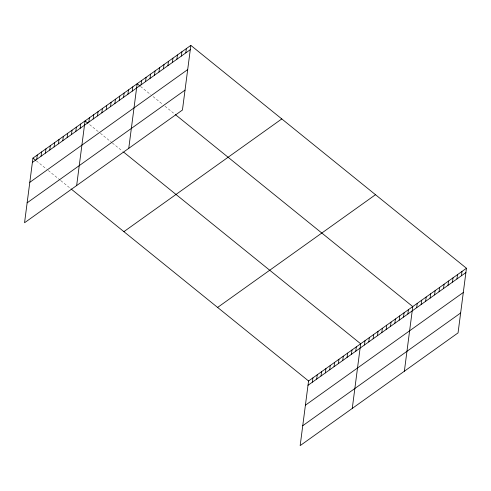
<?xml version="1.0" encoding="UTF-8"?>
<svg xmlns="http://www.w3.org/2000/svg" width="491" height="491" viewBox="0 0 491 491"><rect width="100%" height="100%" fill="white"/><g stroke="black" fill="none" stroke-linecap="round" stroke-linejoin="round"><path stroke-width="0.37" stroke-dasharray="2.46 1.84" d="M140.567 86.465L150.798 94.738M153.069 96.574L162.736 104.393M165.007 106.228L173.538 113.126M89.595 124.585L98.691 131.938M100.397 133.319L111.77 142.513M112.335 142.973L122.566 151.246M36.359 160.864L46.59 169.137M48.296 170.518L60.233 180.172M60.798 180.633L70.465 188.446"/><path stroke-width="0.74" d="M190.839 45.381L32.946 158.108L24.55 222.748L182.443 110.021L190.839 45.381L466.45 268.252L458.054 332.892L300.161 445.619L308.557 380.979L466.45 268.252M36.727 159.323L37.285 155.009M41.066 156.224L41.631 151.909M45.411 153.124L45.97 148.804M49.751 150.025L50.315 145.704M54.096 146.926L54.654 142.605M58.435 143.826L59 139.505M62.78 140.721L63.339 136.406M67.12 137.621L67.684 133.306M71.465 134.522L72.024 130.207M75.804 131.422L76.363 127.108M80.15 128.323L80.708 124.008M76.657 185.549L85.047 120.909L87.895 123.204M88.834 122.124L89.393 117.803M93.173 119.025L93.732 114.704M97.513 115.925L98.077 111.604M101.858 112.826L102.416 108.505M106.197 109.72L106.762 105.405M110.543 106.621L111.101 102.306M114.882 103.521L115.446 99.207M119.227 100.422L119.786 96.107M123.566 97.322L124.131 93.008M127.912 94.223L128.47 89.908M132.251 91.123L132.809 86.803M128.759 148.343L137.155 83.703L139.996 86.005M141.064 84.826L141.629 80.512M145.539 81.635L146.103 77.32M150.013 78.443L150.577 74.123M154.487 75.246L155.052 70.931M158.961 72.054L159.52 67.733M163.435 68.857L163.994 64.542M167.91 65.665L168.468 61.35M172.384 62.474L172.942 58.153M176.858 59.276L177.417 54.961M181.332 56.084L181.891 51.764M185.801 52.887L186.365 48.572M312.337 382.201L312.902 377.88M316.683 379.101L317.241 374.78M321.022 376.002L321.58 371.681M325.367 372.896L325.926 368.581M329.707 369.797L330.265 365.482M334.052 366.697L334.61 362.383M338.391 363.598L338.95 359.283M342.73 360.498L343.295 356.184M347.076 357.399L347.634 353.084M351.415 354.299L351.979 349.979M355.76 351.2L356.319 346.879M352.268 408.42L360.664 343.78L123.707 152.167M364.445 345.001L365.003 340.68M368.784 341.902L369.349 337.581M373.129 338.796L373.688 334.481M377.469 335.697L378.033 331.382M381.814 332.597L382.372 328.283M386.153 329.498L386.712 325.183M390.498 326.398L391.057 322.084M394.838 323.299L395.396 318.984M399.177 320.2L399.742 315.879M403.522 317.1L404.081 312.779M407.861 314.001L408.426 309.68M404.369 371.221L412.765 306.58L175.238 114.501M416.681 307.704L417.24 303.389M421.155 304.512L421.714 300.191M425.629 301.314L426.188 297M430.098 298.123L430.662 293.808M434.572 294.931L435.136 290.611M439.046 291.734L439.611 287.419M443.52 288.542L444.079 284.221M447.995 285.345L448.553 281.03M452.469 282.153L453.027 277.832M456.943 278.962L457.502 274.641M461.417 275.764L461.976 271.449M32.388 162.423L190.275 49.695M29.798 182.333L187.691 69.599M27.134 202.838L185.027 90.111M123.898 231.654L281.791 118.926M217.605 307.434L375.498 194.706M307.998 385.3L465.891 272.573M305.414 405.204L463.301 292.476M302.744 425.715L460.638 312.988M32.946 158.108L35.788 160.404M71.029 188.906L308.557 380.979"/></g></svg>
